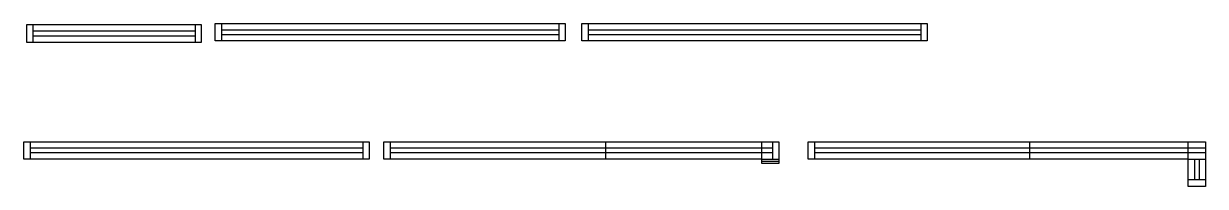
# Model space of a CAD drawing. Header units: metres. Extents: x 4077 to 5377, y 1034 to 1213.
import ezdxf

# ---------------------------------------------------------------- set-up
doc = ezdxf.new("R2010")
doc.units = ezdxf.units.M
for name, color, linetype in [('Painéis', 7, 'Continuous'), ('SARR_2.2x7', 7, 'Continuous'), ('SARR_EDITAR', 7, 'Continuous')]:
    doc.layers.add(name, color=color, linetype=linetype)

msp = doc.modelspace()

# ---------------------------------------------------------------- linework, layer by layer
at = {"layer": 'Painéis', "color": 7, "lineweight": 25}
for p, q in [((4717.1, 1083.4), (4907.6, 1083.4)), ((4717.1, 1064.4), (4717.1, 1083.4)), ((4888.6, 1064.4), (4888.6, 1083.4)), ((4907.6, 1083.4), (4907.6, 1059.4)), ((5183.6, 1083.4), (5376.6, 1083.4)), ((5183.6, 1064.4), (5183.6, 1083.4)), ((5357.6, 1064.4), (5357.6, 1083.4)), ((5376.6, 1083.4), (5376.6, 1034.4)), ((4888.6, 1064.4), (4717.1, 1064.4)), ((4888.6, 1059.4), (4888.6, 1064.4)), ((4907.6, 1059.4), (4888.6, 1059.4)), ((5357.6, 1064.4), (5183.6, 1064.4)), ((5357.6, 1034.4), (5357.6, 1064.4)), ((5376.6, 1034.4), (5357.6, 1034.4))]:
    msp.add_line(p, q, dxfattribs=at)
for points in [[(4080, 1211.8), (4080, 1192.8), (4272.5, 1192.8), (4272.5, 1211.8), (4080, 1211.8)], [(4531.4, 1194.1), (4287.4, 1194.1), (4287.4, 1213.1), (4531.4, 1213.1)], [(4531.4, 1213.1), (4672.4, 1213.1), (4672.4, 1194.1), (4531.4, 1194.1)], [(4934.7, 1194.1), (4690.7, 1194.1), (4690.7, 1213.1), (4934.7, 1213.1)], [(4934.7, 1213.1), (5070.7, 1213.1), (5070.7, 1194.1), (4934.7, 1194.1)], [(4320.9, 1064.4), (4076.9, 1064.4), (4076.9, 1083.4), (4320.9, 1083.4)], [(4320.9, 1083.4), (4456.9, 1083.4), (4456.9, 1064.4), (4320.9, 1064.4)], [(4717.1, 1064.4), (4473.1, 1064.4), (4473.1, 1083.4), (4717.1, 1083.4)], [(5183.6, 1064.4), (4939.6, 1064.4), (4939.6, 1083.4), (5183.6, 1083.4)]]:
    msp.add_lwpolyline(points, dxfattribs=at)
at = {"layer": 'SARR_2.2x7', "color": 7, "lineweight": 25}
for p, q in [((4087, 1211.8), (4087, 1192.8)), ((4265.5, 1211.8), (4265.5, 1192.8)), ((4294.4, 1213.1), (4294.4, 1194.1)), ((4665.4, 1213.1), (4665.4, 1194.1)), ((4697.7, 1213.1), (4697.7, 1194.1)), ((5063.7, 1213.1), (5063.7, 1194.1)), ((4265.5, 1204.8), (4087, 1204.8)), ((4087, 1199.8), (4265.5, 1199.8)), ((4531.4, 1206.1), (4294.4, 1206.1)), ((4294.4, 1201.1), (4531.4, 1201.1)), ((4665.4, 1206.1), (4531.4, 1206.1)), ((4531.4, 1201.1), (4665.4, 1201.1)), ((4934.7, 1206.1), (4697.7, 1206.1)), ((4697.7, 1201.1), (4934.7, 1201.1)), ((5063.7, 1206.1), (4934.7, 1206.1)), ((4934.7, 1201.1), (5063.7, 1201.1)), ((4083.9, 1083.4), (4083.9, 1064.4)), ((4449.9, 1083.4), (4449.9, 1064.4)), ((4480.1, 1083.4), (4480.1, 1064.4)), ((4900.6, 1083.4), (4900.6, 1064.4)), ((4946.6, 1083.4), (4946.6, 1064.4)), ((4320.9, 1076.4), (4083.9, 1076.4)), ((4083.9, 1071.4), (4320.9, 1071.4)), ((4449.9, 1076.4), (4320.9, 1076.4)), ((4320.9, 1071.4), (4449.9, 1071.4)), ((4717.1, 1076.4), (4480.1, 1076.4)), ((4480.1, 1071.4), (4717.1, 1071.4)), ((4900.6, 1076.4), (4717.1, 1076.4)), ((4717.1, 1071.4), (4900.6, 1071.4)), ((5183.6, 1076.4), (4946.6, 1076.4)), ((4946.6, 1071.4), (5183.6, 1071.4)), ((5376.6, 1076.4), (5183.6, 1076.4)), ((5183.6, 1071.4), (5376.6, 1071.4)), ((5357.6, 1064.4), (5376.6, 1064.4)), ((5364.6, 1064.4), (5364.6, 1041.4)), ((5369.6, 1064.4), (5369.6, 1041.4)), ((5376.6, 1041.4), (5357.6, 1041.4))]:
    msp.add_line(p, q, dxfattribs=at)
at = {"layer": 'SARR_EDITAR', "color": 7, "lineweight": 25}
for p, q in [((4888.6, 1064.4), (4907.6, 1064.4)), ((4888.6, 1061.9), (4907.6, 1061.9))]:
    msp.add_line(p, q, dxfattribs=at)

doc.saveas('drawing.dxf')
